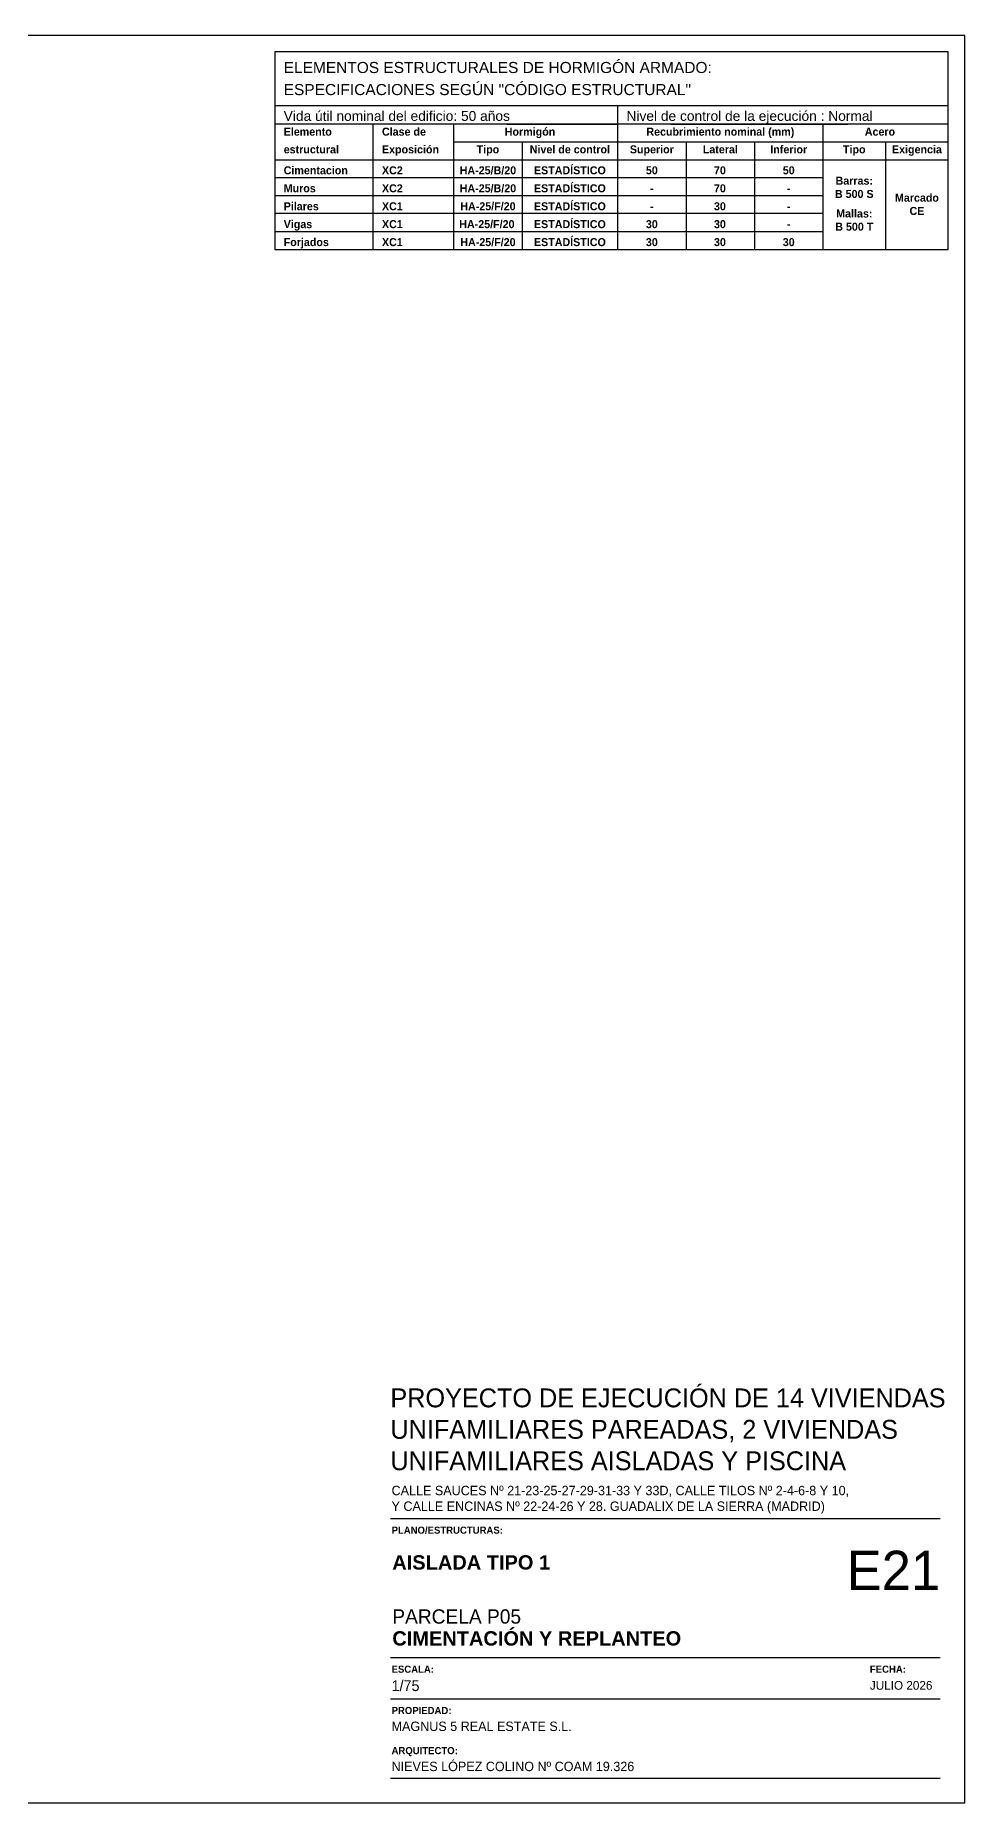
# Model space of a CAD drawing. Extents: x 2455 to 9764, y -806 to 181.
# Drawn here: x 4766.4 to 4777.72, y -500.15 to -478.61 of the extents above; entities that cross this region are included whole.
import ezdxf
from ezdxf.enums import TextEntityAlignment as Align

# ---------------------------------------------------------------- set-up
doc = ezdxf.new("R2010")
doc.units = 0
doc.header["$LTSCALE"] = 0.2
doc.header["$MEASUREMENT"] = 0
doc.layers.add('01_cartela', color=6, linetype='CONTINUOUS', plot=False)
for name, color, linetype in [('01_texto cartela', 4, 'CONTINUOUS'), ('CYPECABECERA', 2, 'CONTINUOUS'), ('WL', 7, 'CONTINUOUS')]:
    doc.layers.add(name, color=color, linetype=linetype)
doc.styles.add('BERNARDO', font='GOTHICB.TTF')
doc.styles.add('Century Gothic', font='', dxfattribs={"height": 2})
doc.styles.add('Century Gothic_3', font='', dxfattribs={"height": 4.5})
doc.styles.add('Century Gothic_5', font='', dxfattribs={"height": 2.5})
doc.styles.add('Century Gothic_6', font='', dxfattribs={"height": 11})
doc.styles.add('Estilo1', font='swissel.ttf')
doc.styles.add('NIEVES3', font='swisseb.ttf')
doc.styles.get('Century Gothic').set_extended_font_data('Century Gothic')
doc.styles.get('Century Gothic_3').set_extended_font_data('Century Gothic')
doc.styles.get('Century Gothic_5').set_extended_font_data('Century Gothic')
doc.styles.get('Century Gothic_6').set_extended_font_data('Century Gothic')

msp = doc.modelspace()

# ---------------------------------------------------------------- linework, layer by layer
at = {"layer": '01_cartela', "color": 3}
msp.add_lwpolyline([(4747.087, -478.613), (4747.087, -500.148), (4777.725, -500.148), (4777.725, -478.613)], close=True, dxfattribs=at)
at = {"layer": '01_texto cartela', "color": 5}
for p, q in [((4770.724, -496.687), (4777.425, -496.687)), ((4770.724, -498.381), (4777.425, -498.381)), ((4770.724, -498.884), (4777.425, -498.884)), ((4770.724, -499.848), (4777.425, -499.848))]:
    msp.add_line(p, q, dxfattribs=at)
at = {"layer": 'CYPECABECERA', "color": 7, "linetype": 'Continuous'}
msp.add_lwpolyline([(4777.525, -478.813), (4769.315, -478.813), (4769.315, -481.222), (4777.525, -481.222)], close=True, dxfattribs=at)
at = {"layer": 'WL', "color": 5, "linetype": 'Continuous'}
for p, q in [((4769.315, -479.466), (4777.525, -479.466)), ((4773.494, -479.466), (4773.494, -479.696))]:
    msp.add_line(p, q, dxfattribs=at)
at = {"layer": 'WL', "color": 2, "linetype": 'Continuous'}
for p, q in [((4777.525, -479.696), (4769.315, -479.696)), ((4770.513, -481.222), (4770.513, -479.696)), ((4771.496, -481.222), (4771.496, -479.696)), ((4772.144, -479.696), (4773.494, -479.696)), ((4773.494, -479.696), (4773.494, -481.222)), ((4774.142, -479.696), (4775.492, -479.696)), ((4774.654, -479.696), (4776.302, -479.696)), ((4775.997, -479.696), (4775.997, -481.222)), ((4771.496, -479.912), (4773.494, -479.912)), ((4772.33, -479.912), (4772.33, -481.222)), ((4773.494, -479.912), (4775.997, -479.912)), ((4774.328, -479.912), (4774.328, -481.222)), ((4775.163, -479.912), (4775.163, -481.222)), ((4775.997, -479.912), (4777.525, -479.912)), ((4776.761, -479.912), (4776.761, -481.222)), ((4769.315, -480.128), (4777.525, -480.128)), ((4775.997, -480.347), (4769.315, -480.347)), ((4769.315, -480.565), (4775.997, -480.565)), ((4775.997, -480.784), (4769.315, -480.784)), ((4769.315, -481.003), (4770.8, -481.003)), ((4769.315, -481.003), (4775.997, -481.003)), ((4773.709, -481.003), (4774.654, -481.003))]:
    msp.add_line(p, q, dxfattribs=at)

# ---------------------------------------------------------------- texts
at = {"layer": '01_texto cartela', "color": 5}
for s, insert, char_height, width, attachment_point, style in [('\\PPROYECTO DE EJECUCIÓN DE 14 VIVIENDAS UNIFAMILIARES PAREADAS, 2 VIVIENDAS UNIFAMILIARES AISLADAS Y PISCINA', (4770.724, -494.717), 0.23, 6.82217, 1, 'Century Gothic_3'), ('CALLE SAUCES Nº 21-23-25-27-29-31-33 Y 33D, CALLE TILOS Nº 2-4-6-8 Y 10, \\PY CALLE ENCINAS Nº 22-24-26 Y 28. GUADALIX DE LA SIERRA (MADRID)', (4770.738, -496.287), 0.11455, 9.24681, 1, 'Century Gothic'), ('{\\fCentury Gothic|b1|i0|c0|p34;PLANO/ESTRUCTURAS: }', (4770.738, -496.784), 0.08701, 2.11715, 1, 'Century Gothic'), ('\\pt2.3273;\\PPARCELA P05', (4770.747, -497.969), 0.17455, 7.00908, 7, 'Century Gothic_5'), ('\\pt2.3273;CIMENTACIÓN Y REPLANTEO', (4770.747, -498.236), 0.17455, 7.00908, 7, 'NIEVES3'), ('{\\fCentury Gothic|b1|i0|c0|p34;ESCALA: }', (4770.738, -498.478), 0.08701, 2.11715, 1, 'Century Gothic'), ('{\\fCentury Gothic|b1|i0|c0|p34;FECHA: }', (4776.569, -498.478), 0.08701, 2.11715, 1, 'Century Gothic'), ('1/75', (4770.738, -498.657), 0.1309, 2.11715, 1, 'Century Gothic'), ('JULIO 2026', (4776.569, -498.665), 0.1069, 3.50438, 1, 'Century Gothic'), ('{\\fCentury Gothic|b1|i0|c0|p34;PROPIEDAD:}', (4770.738, -498.981), 0.08701, 0.83709, 1, 'Century Gothic'), ('MAGNUS 5 REAL ESTATE S.L.', (4770.738, -499.16), 0.11455, 4.88231, 1, 'Century Gothic'), ('{\\fCentury Gothic|b1|i0|c0|p34;ARQUITECTO:}', (4770.738, -499.47), 0.08701, 0.83709, 1, 'Century Gothic'), ('NIEVES LÓPEZ COLINO Nº COAM 19.326', (4770.738, -499.649), 0.11455, 3.65153, 1, 'Century Gothic')]:
    msp.add_mtext(s, dxfattribs=dict(at, insert=insert, char_height=char_height, width=width, attachment_point=attachment_point, style=style))
at = {"layer": '01_texto cartela', "color": 1}
for s, insert, char_height, width, attachment_point, style in [('AISLADA TIPO 1 ', (4770.747, -497.31), 0.17455, 7.00908, 7, 'NIEVES3'), ('E21', (4777.425, -497.078), 0.4786, 1.04985, 3, 'Century Gothic_6')]:
    msp.add_mtext(s, dxfattribs=dict(at, insert=insert, char_height=char_height, width=width, attachment_point=attachment_point, style=style))
at = {"layer": 'WL', "color": 5, "linetype": 'Continuous', "style": 'Estilo1'}
for s, height, p in [('ELEMENTOS ESTRUCTURALES DE HORMIGÓN ARMADO:', 0.13503, (4769.423, -479.072)), ('ESPECIFICACIONES SEGÚN "CÓDIGO ESTRUCTURAL"', 0.13503, (4769.423, -479.341)), ('Vida útil nominal del edificio: 50 años  ', 0.12, (4769.423, -479.655)), ('Nivel de control de la ejecución : Normal', 0.12, (4773.602, -479.655))]:
    msp.add_text(s, height=height, dxfattribs=at).set_placement(p)
at = {"layer": 'WL', "color": 7, "linetype": 'Continuous', "style": 'BERNARDO'}
for s, p in [('Elemento', (4769.423, -479.835)), ('Clase de ', (4770.621, -479.835)), ('estructural', (4769.423, -480.051)), ('Exposición', (4770.621, -480.051)), ('Cimentacion', (4769.423, -480.306)), ('XC2', (4770.621, -480.306)), ('Muros', (4769.423, -480.525)), ('XC2', (4770.621, -480.525)), ('Pilares ', (4769.423, -480.744)), ('XC1', (4770.621, -480.744)), ('Vigas', (4769.423, -480.962)), ('XC1', (4770.621, -480.962)), ('Forjados', (4769.423, -481.181)), ('XC1', (4770.621, -481.181))]:
    msp.add_text(s, height=0.0975, dxfattribs=at).set_placement(p)
for s, p in [('Hormigón', (4772.426, -479.835)), ('Recubrimiento nominal (mm)', (4774.746, -479.835)), ('Acero', (4776.692, -479.835)), ('Tipo', (4771.913, -480.051)), ('Nivel de control', (4772.912, -480.051)), ('Superior', (4773.911, -480.051)), ('Lateral', (4774.746, -480.051)), ('Inferior', (4775.58, -480.051)), ('Tipo', (4776.379, -480.051)), ('Exigencia', (4777.143, -480.051)), ('HA-25/B/20', (4771.913, -480.306)), ('ESTADÍSTICO', (4772.912, -480.306)), ('50', (4773.911, -480.306)), ('70', (4774.741, -480.306)), ('50', (4775.58, -480.306)), ('HA-25/B/20', (4771.913, -480.525)), ('ESTADÍSTICO', (4772.912, -480.525)), ('70', (4774.741, -480.525)), ('Barras:', (4776.379, -480.433)), ('HA-25/F/20', (4771.913, -480.744)), ('ESTADÍSTICO', (4772.912, -480.744)), ('-', (4773.911, -480.525)), ('30', (4774.741, -480.744)), ('-', (4775.58, -480.525)), ('B 500 S', (4776.379, -480.594)), ('Marcado', (4777.143, -480.64)), ('HA-25/F/20', (4771.9, -480.962)), ('ESTADÍSTICO', (4772.912, -480.962)), ('30', (4773.911, -480.962)), ('-', (4773.911, -480.744)), ('30', (4774.741, -480.962)), ('-', (4775.58, -480.744)), ('Mallas:', (4776.379, -480.832)), ('CE', (4777.143, -480.801)), ('HA-25/F/20', (4771.913, -481.181)), ('ESTADÍSTICO', (4772.912, -481.181)), ('30', (4773.911, -481.181)), ('30', (4774.741, -481.181)), ('30', (4775.58, -481.181)), ('-', (4775.58, -480.962)), ('B 500 T', (4776.379, -480.993))]:
    msp.add_text(s, height=0.0975, dxfattribs=at).set_placement(p, align=Align.CENTER)

doc.saveas('drawing.dxf')
